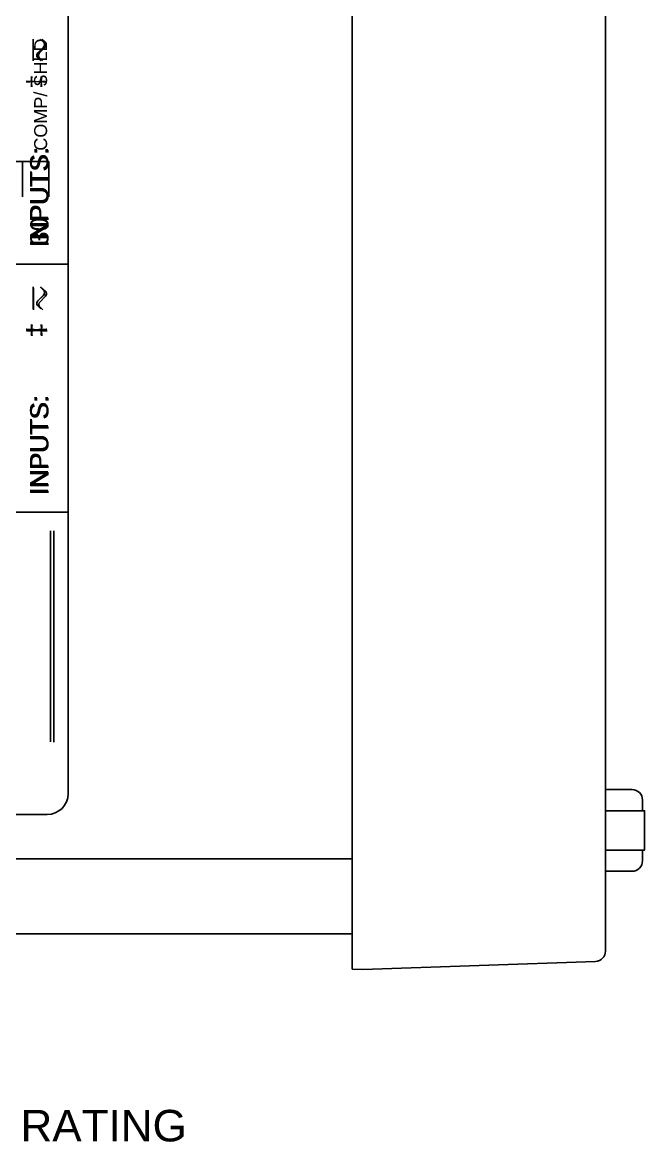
# Model space of a CAD drawing. Extents: x 0.3 to 23.7, y 0.2 to 17.8.
# Drawn here: x 13.356 to 15.726, y 0.765 to 5.042 of the extents above; entities that cross this region are included whole.
import ezdxf

# ---------------------------------------------------------------- set-up
doc = ezdxf.new("R2010")
doc.units = 0
doc.header["$MEASUREMENT"] = 0
for name, color, linetype in [('3_02__B-___3__DI___4__DO__', 7, 'CONTINUOUS'), ('3_03__1-___4__DI___4__DO_E', 7, 'CONTINUOUS'), ('3_04__C-___4__DI___4__DO_F', 7, 'CONTINUOUS'), ('3_05__D-___4__DI___3__DO_E', 7, 'CONTINUOUS'), ('3_11__3-___8__DI', 7, 'CONTINUOUS'), ('3_12__4-___14__DI', 7, 'CONTINUOUS'), ('3_14__9-___10__RTD_INPUTS', 7, 'CONTINUOUS'), ('4_02__B-___3__DI___4__DO__', 7, 'CONTINUOUS'), ('4_03__1-___4__DI___4__DO_E', 7, 'CONTINUOUS'), ('4_04__C-___4__DI___4__DO_F', 7, 'CONTINUOUS'), ('4_05__D-___4__DI___3__DO_E', 7, 'CONTINUOUS'), ('4_11__3-___8__DI', 7, 'CONTINUOUS'), ('4_12__4-___14__DI', 7, 'CONTINUOUS'), ('5_01__81__6-PHASE_AC_CURRE', 7, 'CONTINUOUS'), ('5_02__82__6-PHASE_AC_CURRE', 7, 'CONTINUOUS'), ('5_03__85__6-PHASE_AC_CURRE', 7, 'CONTINUOUS'), ('5_04__L0__6-PHASE_ROGOWSKI', 7, 'CONTINUOUS'), ('6_00_____DWG', 7, 'CONTINUOUS')]:
    doc.layers.add(name, color=color, linetype=linetype)
doc.styles.add('ARIAL', font='arial.ttf')

msp = doc.modelspace()

# ---------------------------------------------------------------- linework, layer by layer
at = {"layer": '3_02__B-___3__DI___4__DO__'}
msp.add_lwpolyline([(13.3975, 4.8954), (13.3975, 4.9783)], dxfattribs=at)
msp.add_lwpolyline([(13.4328, 4.8954), (13.4191, 4.9094, -0.328455), (13.4211, 4.9254), (13.4433, 4.9476, 0.339292), (13.4454, 4.9636), (13.4309, 4.9784)], format="xyb", dxfattribs=at)
at = {"layer": '3_03__1-___4__DI___4__DO_E'}
msp.add_lwpolyline([(13.3975, 4.8954), (13.3975, 4.9783)], dxfattribs=at)
msp.add_lwpolyline([(13.4328, 4.8954), (13.4191, 4.9094, -0.328455), (13.4211, 4.9254), (13.4433, 4.9476, 0.339292), (13.4454, 4.9636), (13.4309, 4.9784)], format="xyb", dxfattribs=at)
at = {"layer": '3_04__C-___4__DI___4__DO_F'}
msp.add_lwpolyline([(13.3975, 4.8953), (13.3975, 4.9783)], dxfattribs=at)
msp.add_lwpolyline([(13.4265, 4.8953), (13.4127, 4.9093, -0.328455), (13.4148, 4.9253), (13.4369, 4.9476, 0.339292), (13.439, 4.9635), (13.4245, 4.9783)], format="xyb", dxfattribs=at)
at = {"layer": '3_05__D-___4__DI___3__DO_E'}
msp.add_lwpolyline([(13.3975, 4.8954), (13.3975, 4.9783)], dxfattribs=at)
msp.add_lwpolyline([(13.4265, 4.8954), (13.4127, 4.9094, -0.328455), (13.4148, 4.9253), (13.4369, 4.9476, 0.339292), (13.439, 4.9636), (13.4245, 4.9783)], format="xyb", dxfattribs=at)
at = {"layer": '3_11__3-___8__DI'}
msp.add_lwpolyline([(13.3977, 4.8954), (13.3977, 4.9783)], dxfattribs=at)
msp.add_lwpolyline([(13.4267, 4.8954), (13.4129, 4.9094, -0.328455), (13.415, 4.9253), (13.4372, 4.9476, 0.339292), (13.4392, 4.9636), (13.4247, 4.9783)], format="xyb", dxfattribs=at)
at = {"layer": '3_12__4-___14__DI'}
msp.add_lwpolyline([(13.3975, 4.8954), (13.3975, 4.9783)], dxfattribs=at)
msp.add_lwpolyline([(13.4265, 4.8954), (13.4127, 4.9094, -0.328455), (13.4148, 4.9253), (13.4369, 4.9476, 0.339292), (13.439, 4.9636), (13.4245, 4.9783)], format="xyb", dxfattribs=at)
at = {"layer": '3_14__9-___10__RTD_INPUTS'}
for points in [[(13.3214, 4.5114), (13.4564, 4.5114), (13.4564, 4.3764)], [(13.3564, 4.3764), (13.3564, 4.5114)]]:
    msp.add_lwpolyline(points, dxfattribs=at)
at = {"layer": '4_02__B-___3__DI___4__DO__'}
msp.add_lwpolyline([(13.3987, 3.9461), (13.3987, 4.0291)], dxfattribs=at)
msp.add_lwpolyline([(13.434, 3.9461), (13.4202, 3.9602, -0.328455), (13.4223, 3.9761), (13.4445, 3.9984, 0.339292), (13.4465, 4.0143), (13.432, 4.0291)], format="xyb", dxfattribs=at)
at = {"layer": '4_03__1-___4__DI___4__DO_E'}
msp.add_lwpolyline([(13.3987, 3.9461), (13.3987, 4.0291)], dxfattribs=at)
msp.add_lwpolyline([(13.434, 3.9461), (13.4202, 3.9602, -0.328455), (13.4223, 3.9761), (13.4445, 3.9984, 0.339292), (13.4465, 4.0143), (13.432, 4.0291)], format="xyb", dxfattribs=at)
at = {"layer": '4_04__C-___4__DI___4__DO_F'}
msp.add_lwpolyline([(13.3975, 3.9503), (13.3975, 4.0333)], dxfattribs=at)
msp.add_lwpolyline([(13.4265, 3.9503), (13.4127, 3.9643, -0.328455), (13.4148, 3.9803), (13.4369, 4.0026, 0.339292), (13.439, 4.0185), (13.4245, 4.0333)], format="xyb", dxfattribs=at)
at = {"layer": '4_05__D-___4__DI___3__DO_E'}
msp.add_lwpolyline([(13.3975, 3.9504), (13.3975, 4.0334)], dxfattribs=at)
msp.add_lwpolyline([(13.4265, 3.9504), (13.4127, 3.9644, -0.328455), (13.4148, 3.9804), (13.4369, 4.0026, 0.339292), (13.439, 4.0186), (13.4245, 4.0334)], format="xyb", dxfattribs=at)
at = {"layer": '4_11__3-___8__DI'}
msp.add_lwpolyline([(13.3977, 3.9504), (13.3977, 4.0334)], dxfattribs=at)
msp.add_lwpolyline([(13.4267, 3.9504), (13.4129, 3.9644, -0.328455), (13.415, 3.9804), (13.4372, 4.0026, 0.339292), (13.4392, 4.0186), (13.4247, 4.0334)], format="xyb", dxfattribs=at)
at = {"layer": '4_12__4-___14__DI'}
msp.add_lwpolyline([(13.3975, 3.9504), (13.3975, 4.0334)], dxfattribs=at)
msp.add_lwpolyline([(13.4265, 3.9504), (13.4127, 3.9644, -0.328455), (13.4148, 3.9804), (13.4369, 4.0026, 0.339292), (13.439, 4.0186), (13.4245, 4.0334)], format="xyb", dxfattribs=at)
at = {"layer": '5_01__81__6-PHASE_AC_CURRE'}
msp.add_lwpolyline([(13.463, 3.1048), (13.463, 2.2998)], dxfattribs=at)
at = {"layer": '5_02__82__6-PHASE_AC_CURRE'}
msp.add_lwpolyline([(13.463, 3.1048), (13.463, 2.2998)], dxfattribs=at)
at = {"layer": '5_03__85__6-PHASE_AC_CURRE'}
msp.add_lwpolyline([(13.463, 3.1048), (13.463, 2.2998)], dxfattribs=at)
at = {"layer": '5_04__L0__6-PHASE_ROGOWSKI'}
msp.add_lwpolyline([(13.4753, 2.2993), (13.4753, 3.1044)], dxfattribs=at)
at = {"layer": '6_00_____DWG'}
for points in [[(14.6123, 8.9874), (14.6123, 1.434), (14.6523, 1.4326), (15.5388, 1.4635, 0.404026), (15.5768, 1.5029), (15.5768, 8.9185, 0.404026), (15.5388, 8.9579), (14.6523, 8.9888), (14.6123, 8.9874)], [(13.4504, 8.3481), (9.7405, 8.3481, 0.414213), (9.6605, 8.2681), (9.6605, 2.1031, 0.414212), (9.7405, 2.0231), (13.4504, 2.0231, 0.414211), (13.5304, 2.1031), (13.5304, 8.2681, 0.414219)]]:
    msp.add_lwpolyline(points, format="xyb", close=True, dxfattribs=at)
msp.add_lwpolyline([(9.4932, 8.8524), (14.6123, 8.8524), (14.6123, 1.569), (9.4932, 1.569)], close=True, dxfattribs=at)
for points in [[(13.5304, 4.1198), (9.6605, 4.1198)], [(13.5304, 3.1748), (9.6605, 3.1748)], [(15.5768, 2.0376), (15.7256, 2.0376), (15.7256, 1.8876), (15.5768, 1.8876)], [(9.4932, 1.8544), (14.6123, 1.8544)]]:
    msp.add_lwpolyline(points, dxfattribs=at)
for points in [[(15.5768, 2.1181), (15.6783, 2.1181, -0.414214), (15.7177, 2.0787), (15.7177, 2.0376)], [(15.5768, 1.8071), (15.6783, 1.8071, 0.414214), (15.7177, 1.8464), (15.7177, 1.8876)]]:
    msp.add_lwpolyline(points, format="xyb", dxfattribs=at)

# ---------------------------------------------------------------- texts
at = {"layer": '3_02__B-___3__DI___4__DO__', "style": 'ARIAL'}
for s, height, p in [('‡', 0.0688, (13.4424, 4.7895)), ('INPUTS:', 0.06883, (13.4542, 4.1885))]:
    msp.add_text(s, height=height, rotation=90, dxfattribs=at).set_placement(p)
at = {"layer": '3_03__1-___4__DI___4__DO_E', "style": 'ARIAL'}
for s, height, p in [('‡', 0.0688, (13.4424, 4.7895)), ('INPUTS:', 0.06883, (13.4553, 4.1845)), ('INPUTS:', 0.06883, (13.4554, 4.1842))]:
    msp.add_text(s, height=height, rotation=90, dxfattribs=at).set_placement(p)
at = {"layer": '3_04__C-___4__DI___4__DO_F', "style": 'ARIAL'}
for s, height, p in [('‡', 0.0688, (13.4424, 4.7894)), ('INPUTS:', 0.06883, (13.4553, 4.1845))]:
    msp.add_text(s, height=height, rotation=90, dxfattribs=at).set_placement(p)
at = {"layer": '3_05__D-___4__DI___3__DO_E', "style": 'ARIAL'}
for s, height, p in [('‡', 0.0688, (13.4424, 4.7895)), ('INPUTS:', 0.06883, (13.4553, 4.1845))]:
    msp.add_text(s, height=height, rotation=90, dxfattribs=at).set_placement(p)
at = {"layer": '3_11__3-___8__DI', "style": 'ARIAL'}
for s, height, p in [('‡', 0.0688, (13.4426, 4.7895)), ('INPUTS:', 0.06883, (13.4556, 4.1845))]:
    msp.add_text(s, height=height, rotation=90, dxfattribs=at).set_placement(p)
at = {"layer": '3_12__4-___14__DI', "style": 'ARIAL'}
for s, height, p in [('‡', 0.0688, (13.4424, 4.7894)), ('INPUTS:', 0.06883, (13.4542, 4.1856))]:
    msp.add_text(s, height=height, rotation=90, dxfattribs=at).set_placement(p)
at = {"layer": '3_14__9-___10__RTD_INPUTS', "style": 'ARIAL'}
for s, height, p in [('COMP/ SHLD', 0.04917, (13.4501, 4.5527)), ('30', 0.06883, (13.4553, 4.1917))]:
    msp.add_text(s, height=height, rotation=90, dxfattribs=at).set_placement(p)
at = {"layer": '4_02__B-___3__DI___4__DO__', "style": 'ARIAL'}
for s, height, p in [('‡', 0.0688, (13.4436, 3.8402)), ('INPUTS:', 0.06883, (13.4542, 3.2435))]:
    msp.add_text(s, height=height, rotation=90, dxfattribs=at).set_placement(p)
at = {"layer": '4_03__1-___4__DI___4__DO_E', "style": 'ARIAL'}
for s, height, p in [('‡', 0.0688, (13.4436, 3.8402)), ('INPUTS:', 0.06883, (13.4553, 3.2395)), ('INPUTS:', 0.06883, (13.4554, 3.2392))]:
    msp.add_text(s, height=height, rotation=90, dxfattribs=at).set_placement(p)
at = {"layer": '4_04__C-___4__DI___4__DO_F', "style": 'ARIAL'}
for s, height, p in [('‡', 0.0688, (13.4424, 3.8444)), ('INPUTS:', 0.06883, (13.4553, 3.2395))]:
    msp.add_text(s, height=height, rotation=90, dxfattribs=at).set_placement(p)
at = {"layer": '4_05__D-___4__DI___3__DO_E', "style": 'ARIAL'}
for s, height, p in [('‡', 0.0688, (13.4424, 3.8445)), ('INPUTS:', 0.06883, (13.4553, 3.2395))]:
    msp.add_text(s, height=height, rotation=90, dxfattribs=at).set_placement(p)
at = {"layer": '4_11__3-___8__DI', "style": 'ARIAL'}
for s, height, p in [('‡', 0.0688, (13.4426, 3.8445)), ('INPUTS:', 0.06883, (13.4556, 3.2395))]:
    msp.add_text(s, height=height, rotation=90, dxfattribs=at).set_placement(p)
at = {"layer": '4_12__4-___14__DI', "style": 'ARIAL'}
for s, height, p in [('‡', 0.0688, (13.4424, 3.8444)), ('INPUTS:', 0.06883, (13.4542, 3.2407))]:
    msp.add_text(s, height=height, rotation=90, dxfattribs=at).set_placement(p)
at = {"layer": '6_00_____DWG', "style": 'ARIAL'}
msp.add_text('‡   SEE DOCUMENTATION FOR INPUT VOLTAGE RATING', height=0.12, dxfattribs=at).set_placement((9.4188, 0.7775))

doc.saveas('drawing.dxf')
